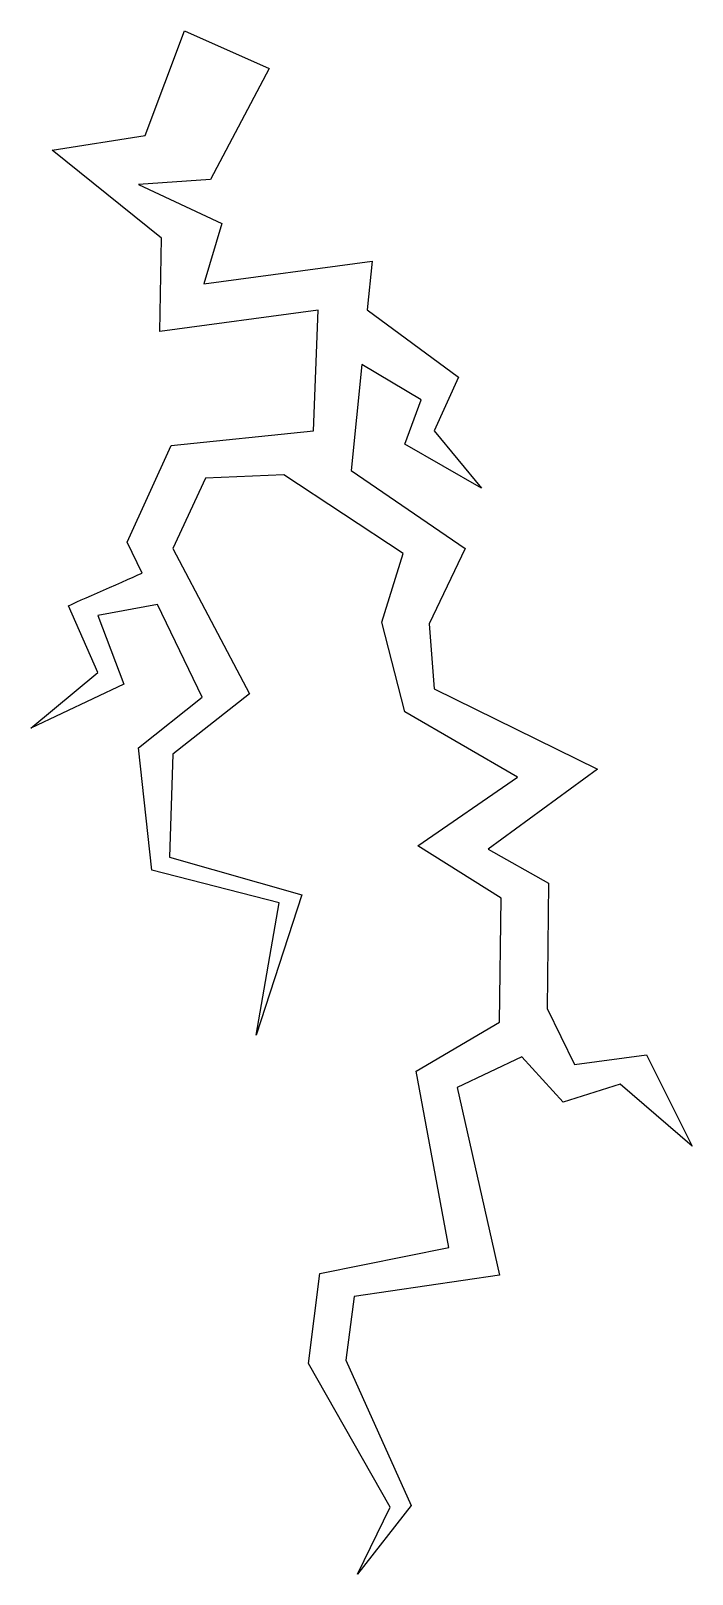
# Model space of a CAD drawing. Header units: centimetres. Extents: x -4.8 to 4.8, y -11.1 to 11.1.
import ezdxf

# ---------------------------------------------------------------- set-up
doc = ezdxf.new("R2010")
doc.units = ezdxf.units.CM
doc.header["$MEASUREMENT"] = 0
doc.layers.add('Camada 1', color=7, linetype='Continuous')

msp = doc.modelspace()

# ---------------------------------------------------------------- linework, layer by layer
at = {"layer": 'Camada 1'}
msp.add_open_spline([(4.101, -3.63096), (4.101, -3.63096), (3.06688, -3.7719), (3.06688, -3.7719), (3.06688, -3.7719), (3.06688, -3.7719), (2.67281, -2.96558), (2.67281, -2.96558), (2.67281, -2.96558), (2.67281, -2.96558), (2.69099, -1.16324), (2.69099, -1.16324), (2.69099, -1.16324), (2.69099, -1.16324), (1.82141, -0.66977), (1.82141, -0.66977), (1.82141, -0.66977), (1.82141, -0.66977), (3.39595, 0.48193), (3.39595, 0.48193), (3.39595, 0.48193), (3.39595, 0.48193), (1.04584, 1.6334), (1.04584, 1.6334), (1.04584, 1.6334), (1.04584, 1.6334), (0.9753, 2.57352), (0.9753, 2.57352), (0.9753, 2.57352), (0.9753, 2.57352), (1.49248, 3.65458), (1.49248, 3.65458), (1.49248, 3.65458), (1.49248, 3.65458), (-0.15098, 4.77599), (-0.15098, 4.77599), (-0.15098, 4.77599), (-0.15098, 4.77599), (0.00285, 6.30208), (0.00285, 6.30208), (0.00285, 6.30208), (0.00285, 6.30208), (0.85782, 5.79313), (0.85782, 5.79313), (0.85782, 5.79313), (0.85782, 5.79313), (0.62287, 5.15861), (0.62287, 5.15861), (0.62287, 5.15861), (0.62287, 5.15861), (1.72729, 4.52398), (1.72729, 4.52398), (1.72729, 4.52398), (1.72729, 4.52398), (1.04591, 5.34662), (1.04591, 5.34662), (1.04591, 5.34662), (1.04591, 5.34662), (1.39844, 6.12211), (1.39844, 6.12211), (1.39844, 6.12211), (1.39844, 6.12211), (0.08211, 7.08895), (0.08211, 7.08895), (0.08211, 7.08895), (0.08211, 7.08895), (0.15267, 7.79076), (0.15267, 7.79076), (0.15267, 7.79076), (0.15267, 7.79076), (-2.26798, 7.4617), (-2.26798, 7.4617), (-2.26798, 7.4617), (-2.26798, 7.4617), (-2.0094, 8.33128), (-2.0094, 8.33128), (-2.0094, 8.33128), (-2.0094, 8.33128), (-3.20798, 8.89537), (-3.20798, 8.89537), (-3.20798, 8.89537), (-3.20798, 8.89537), (-2.17386, 8.9658), (-2.17386, 8.9658), (-2.17386, 8.9658), (-2.17386, 8.9658), (-1.32775, 10.56399), (-1.32775, 10.56399), (-1.32775, 10.56399), (-1.32775, 10.56399), (-2.54996, 11.1044), (-2.54996, 11.1044), (-2.54996, 11.1044), (-2.54996, 11.1044), (-3.11387, 9.60033), (-3.11387, 9.60033), (-3.11387, 9.60033), (-3.11387, 9.60033), (-4.45346, 9.38885), (-4.45346, 9.38885), (-4.45346, 9.38885), (-4.45346, 9.38885), (-2.87898, 8.11967), (-2.87898, 8.11967), (-2.87898, 8.11967), (-2.87898, 8.11967), (-2.90245, 6.78008), (-2.90245, 6.78008), (-2.90245, 6.78008), (-2.90245, 6.78008), (-0.62285, 7.08578), (-0.62285, 7.08578), (-0.62285, 7.08578), (-0.62285, 7.08578), (-0.69326, 5.34659), (-0.69326, 5.34659), (-0.69326, 5.34659), (-0.69326, 5.34659), (-2.73796, 5.13511), (-2.73796, 5.13511), (-2.73796, 5.13511), (-2.73796, 5.13511), (-3.37243, 3.74846), (-3.37243, 3.74846), (-3.37243, 3.74846), (-3.37243, 3.74846), (-3.15571, 3.30105), (-3.15571, 3.30105), (-3.15571, 3.30105), (-3.45895, 3.16942), (-4.21838, 2.83192), (-4.21838, 2.83192), (-4.21838, 2.83192), (-4.21838, 2.83192), (-3.79531, 1.86844), (-3.79531, 1.86844), (-3.79531, 1.86844), (-3.79531, 1.86844), (-4.75899, 1.06929), (-4.75899, 1.06929), (-4.75899, 1.06929), (-4.75899, 1.06929), (-3.4194, 1.70392), (-3.4194, 1.70392), (-3.4194, 1.70392), (-3.4194, 1.70392), (-3.79535, 2.69087), (-3.79535, 2.69087), (-3.79535, 2.69087), (-3.79535, 2.69087), (-2.93609, 2.84719), (-2.93609, 2.84719), (-2.93609, 2.84719), (-2.93609, 2.84719), (-2.29143, 1.51594), (-2.29143, 1.51594), (-2.29143, 1.51594), (-2.29143, 1.51594), (-3.20797, 0.78741), (-3.20797, 0.78741), (-3.20797, 0.78741), (-3.20797, 0.78741), (-3.01998, -0.97522), (-3.01998, -0.97522), (-3.01998, -0.97522), (-3.01998, -0.97522), (-1.18689, -1.44525), (-1.18689, -1.44525), (-1.18689, -1.44525), (-1.18689, -1.44525), (-1.5159, -3.34885), (-1.5159, -3.34885), (-1.5159, -3.34885), (-1.5159, -3.34885), (-0.85775, -1.32786), (-0.85775, -1.32786), (-0.85775, -1.32786), (-0.85775, -1.32786), (-2.76145, -0.78721), (-2.76145, -0.78721), (-2.76145, -0.78721), (-2.76145, -0.78721), (-2.71451, 0.69342), (-2.71451, 0.69342), (-2.71451, 0.69342), (-2.71451, 0.69342), (-1.60982, 1.56289), (-1.60982, 1.56289), (-1.60982, 1.56289), (-1.60982, 1.56289), (-2.71451, 3.65461), (-2.71451, 3.65461), (-2.71451, 3.65461), (-2.71451, 3.65461), (-2.24445, 4.66503), (-2.24445, 4.66503), (-2.24445, 4.66503), (-2.24445, 4.66503), (-1.11915, 4.71554), (-1.11915, 4.71554), (-1.11915, 4.71554), (-1.11915, 4.71554), (0.59927, 3.58397), (0.59927, 3.58397), (0.59927, 3.58397), (0.59927, 3.58397), (0.29368, 2.59702), (0.29368, 2.59702), (0.29368, 2.59702), (0.29368, 2.59702), (0.62285, 1.30437), (0.62285, 1.30437), (0.62285, 1.30437), (0.62285, 1.30437), (2.24443, 0.36436), (2.24443, 0.36436), (2.24443, 0.36436), (2.24443, 0.36436), (0.81084, -0.62272), (0.81084, -0.62272), (0.81084, -0.62272), (0.81084, -0.62272), (2.00938, -1.37485), (2.00938, -1.37485), (2.00938, -1.37485), (2.00938, -1.37485), (1.98591, -3.16097), (1.98591, -3.16097), (1.98591, -3.16097), (1.98591, -3.16097), (0.78724, -3.86582), (0.78724, -3.86582), (0.78724, -3.86582), (0.78724, -3.86582), (1.25738, -6.40407), (1.25738, -6.40407), (1.25738, -6.40407), (1.25738, -6.40407), (-0.59923, -6.78018), (-0.59923, -6.78018), (-0.59923, -6.78018), (-0.59923, -6.78018), (-0.7637, -8.07262), (-0.7637, -8.07262), (-0.7637, -8.07262), (-0.7637, -8.07262), (0.41126, -10.14076), (0.41126, -10.14076), (0.41126, -10.14076), (0.41126, -10.14076), (-0.0588, -11.10445), (-0.0588, -11.10445), (-0.0588, -11.10445), (-0.0588, -11.10445), (0.71675, -10.11726), (0.71675, -10.11726), (0.71675, -10.11726), (0.71675, -10.11726), (-0.22326, -8.02565), (-0.22326, -8.02565), (-0.22326, -8.02565), (-0.22326, -8.02565), (-0.10576, -7.10911), (-0.10576, -7.10911), (-0.10576, -7.10911), (-0.10576, -7.10911), (1.98593, -6.80365), (1.98593, -6.80365), (1.98593, -6.80365), (1.98593, -6.80365), (1.37485, -4.10098), (1.37485, -4.10098), (1.37485, -4.10098), (1.37485, -4.10098), (2.30642, -3.66053), (2.30642, -3.66053), (2.30642, -3.66053), (2.30642, -3.66053), (2.90245, -4.31238), (2.90245, -4.31238), (2.90245, -4.31238), (2.90245, -4.31238), (3.72509, -4.05404), (3.72509, -4.05404), (3.72509, -4.05404), (3.72509, -4.05404), (4.75898, -4.9469), (4.75898, -4.9469), (4.75898, -4.9469), (4.75898, -4.9469), (4.101, -3.63096), (4.101, -3.63096)], degree=3, knots=[0, 0, 0, 0, 0.01351351, 0.01351351, 0.01351351, 0.01351351, 0.02702703, 0.02702703, 0.02702703, 0.02702703, 0.04054054, 0.04054054, 0.04054054, 0.04054054, 0.05405405, 0.05405405, 0.05405405, 0.05405405, 0.06756757, 0.06756757, 0.06756757, 0.06756757, 0.08108108, 0.08108108, 0.08108108, 0.08108108, 0.09459459, 0.09459459, 0.09459459, 0.09459459, 0.10810811, 0.10810811, 0.10810811, 0.10810811, 0.12162162, 0.12162162, 0.12162162, 0.12162162, 0.13513514, 0.13513514, 0.13513514, 0.13513514, 0.14864865, 0.14864865, 0.14864865, 0.14864865, 0.16216216, 0.16216216, 0.16216216, 0.16216216, 0.17567568, 0.17567568, 0.17567568, 0.17567568, 0.18918919, 0.18918919, 0.18918919, 0.18918919, 0.2027027, 0.2027027, 0.2027027, 0.2027027, 0.21621622, 0.21621622, 0.21621622, 0.21621622, 0.22972973, 0.22972973, 0.22972973, 0.22972973, 0.24324324, 0.24324324, 0.24324324, 0.24324324, 0.25675676, 0.25675676, 0.25675676, 0.25675676, 0.27027027, 0.27027027, 0.27027027, 0.27027027, 0.28378378, 0.28378378, 0.28378378, 0.28378378, 0.2972973, 0.2972973, 0.2972973, 0.2972973, 0.31081081, 0.31081081, 0.31081081, 0.31081081, 0.32432432, 0.32432432, 0.32432432, 0.32432432, 0.33783784, 0.33783784, 0.33783784, 0.33783784, 0.35135135, 0.35135135, 0.35135135, 0.35135135, 0.36486486, 0.36486486, 0.36486486, 0.36486486, 0.37837838, 0.37837838, 0.37837838, 0.37837838, 0.39189189, 0.39189189, 0.39189189, 0.39189189, 0.40540541, 0.40540541, 0.40540541, 0.40540541, 0.41891892, 0.41891892, 0.41891892, 0.41891892, 0.43243243, 0.43243243, 0.43243243, 0.43243243, 0.44594595, 0.44594595, 0.44594595, 0.44594595, 0.45945946, 0.45945946, 0.45945946, 0.45945946, 0.47297297, 0.47297297, 0.47297297, 0.47297297, 0.48648649, 0.48648649, 0.48648649, 0.48648649, 0.5, 0.5, 0.5, 0.5, 0.51351351, 0.51351351, 0.51351351, 0.51351351, 0.52702703, 0.52702703, 0.52702703, 0.52702703, 0.54054054, 0.54054054, 0.54054054, 0.54054054, 0.55405405, 0.55405405, 0.55405405, 0.55405405, 0.56756757, 0.56756757, 0.56756757, 0.56756757, 0.58108108, 0.58108108, 0.58108108, 0.58108108, 0.59459459, 0.59459459, 0.59459459, 0.59459459, 0.60810811, 0.60810811, 0.60810811, 0.60810811, 0.62162162, 0.62162162, 0.62162162, 0.62162162, 0.63513514, 0.63513514, 0.63513514, 0.63513514, 0.64864865, 0.64864865, 0.64864865, 0.64864865, 0.66216216, 0.66216216, 0.66216216, 0.66216216, 0.67567568, 0.67567568, 0.67567568, 0.67567568, 0.68918919, 0.68918919, 0.68918919, 0.68918919, 0.7027027, 0.7027027, 0.7027027, 0.7027027, 0.71621622, 0.71621622, 0.71621622, 0.71621622, 0.72972973, 0.72972973, 0.72972973, 0.72972973, 0.74324324, 0.74324324, 0.74324324, 0.74324324, 0.75675676, 0.75675676, 0.75675676, 0.75675676, 0.77027027, 0.77027027, 0.77027027, 0.77027027, 0.78378378, 0.78378378, 0.78378378, 0.78378378, 0.7972973, 0.7972973, 0.7972973, 0.7972973, 0.81081081, 0.81081081, 0.81081081, 0.81081081, 0.82432432, 0.82432432, 0.82432432, 0.82432432, 0.83783784, 0.83783784, 0.83783784, 0.83783784, 0.85135135, 0.85135135, 0.85135135, 0.85135135, 0.86486486, 0.86486486, 0.86486486, 0.86486486, 0.87837838, 0.87837838, 0.87837838, 0.87837838, 0.89189189, 0.89189189, 0.89189189, 0.89189189, 0.90540541, 0.90540541, 0.90540541, 0.90540541, 0.91891892, 0.91891892, 0.91891892, 0.91891892, 0.93243243, 0.93243243, 0.93243243, 0.93243243, 0.94594595, 0.94594595, 0.94594595, 0.94594595, 0.95945946, 0.95945946, 0.95945946, 0.95945946, 0.97297297, 0.97297297, 0.97297297, 0.97297297, 1, 1, 1, 1], dxfattribs=at)

doc.saveas('drawing.dxf')
